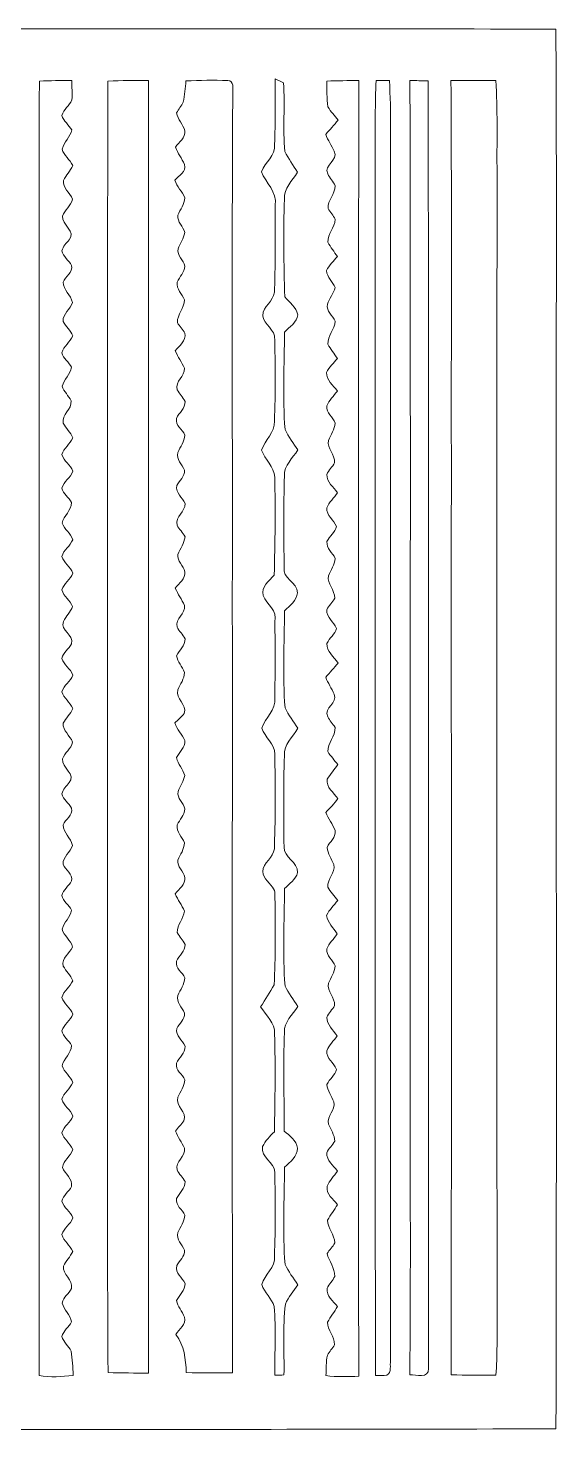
# Model space of a CAD drawing. Header units: centimetres. Extents: x -12.6 to 12.6, y -16.3 to 16.3.
# Drawn here: x 0.36 to 12.63, y -16.26 to 16.26 of the extents above; entities that cross this region are included whole.
import ezdxf

# ---------------------------------------------------------------- set-up
doc = ezdxf.new("R2010")
doc.units = ezdxf.units.CM
doc.header["$MEASUREMENT"] = 0
doc.layers.add('Layer 1', color=7, linetype='Continuous')

msp = doc.modelspace()

# ---------------------------------------------------------------- linework, layer by layer
at = {"layer": 'Layer 1', "color": 252, "lineweight": 9}
for points, knots in [([(-12.51811, 16.21892), (-12.22283, 16.26196), (-11.92156, 16.24397), (-11.62382, 16.24785), (-11.62382, 16.24785), (-3.54909, 16.23374), (4.526, 16.25879), (12.60074, 16.23515), (12.60074, 16.23515), (12.62684, 12.58143), (12.60462, 8.92701), (12.61203, 5.27293), (12.61203, 5.27293), (12.60709, -1.89657), (12.62191, -9.06608), (12.60462, -16.23523), (12.60462, -16.23523), (4.77541, -16.26204), (-3.05379, -16.23804), (-10.88298, -16.24723), (-10.88298, -16.24723), (-11.45872, -16.24405), (-12.03551, -16.26134), (-12.61018, -16.21899), (-12.61018, -16.21899), (-12.61406, -5.45574), (-12.60948, 5.30751), (-12.6123, 16.0704), (-12.6123, 16.0704), (-12.62147, 16.13919), (-12.59007, 16.20446), (-12.51811, 16.21892), (-12.51811, 16.21892), (-12.51811, 16.21892), (-12.51811, 16.21892), (-12.51811, 16.21892)], [0, 0, 0, 0, 0.1, 0.1, 0.1, 0.1, 0.2, 0.2, 0.2, 0.2, 0.3, 0.3, 0.3, 0.3, 0.4, 0.4, 0.4, 0.4, 0.5, 0.5, 0.5, 0.5, 0.6, 0.6, 0.6, 0.6, 0.7, 0.7, 0.7, 0.7, 0.8, 0.8, 0.8, 0.8, 1, 1, 1, 1]), ([(0.62852, 15.03324), (0.62182, 14.79017), (0.61829, 14.54711), (0.61758, 14.30404), (0.61758, 14.30404), (0.61688, 4.53527), (0.61935, -5.23349), (0.61617, -15.00227), (0.61617, -15.00227), (0.87793, -15.0372), (1.14569, -15.03402), (1.40675, -14.99557), (1.40675, -14.99557), (1.4004, -14.80684), (1.38558, -14.61951), (1.363, -14.4336), (1.363, -14.4336), (1.30374, -14.31224), (1.18203, -14.22793), (1.14604, -14.09458), (1.14604, -14.09458), (1.18168, -13.95876), (1.30337, -13.87338), (1.37182, -13.75626), (1.37182, -13.75626), (1.3369, -13.5901), (1.1979, -13.47545), (1.14956, -13.3167), (1.14956, -13.3167), (1.18097, -13.18123), (1.3055, -13.09798), (1.369, -12.9798), (1.369, -12.9798), (1.40181, -12.77342), (1.16227, -12.66159), (1.18061, -12.46016), (1.18061, -12.46016), (1.24235, -12.34021), (1.34395, -12.24355), (1.39546, -12.11796), (1.39546, -12.11796), (1.33725, -11.97332), (1.18732, -11.88407), (1.14534, -11.73097), (1.14534, -11.73097), (1.18766, -11.57715), (1.34713, -11.49319), (1.39687, -11.34291), (1.39687, -11.34291), (1.34713, -11.19263), (1.18766, -11.10867), (1.14534, -10.95485), (1.14534, -10.95485), (1.18203, -10.82009), (1.30374, -10.73507), (1.369, -10.61654), (1.369, -10.61654), (1.40004, -10.43062), (1.21907, -10.32443), (1.15592, -10.17097), (1.15592, -10.17097), (1.18237, -10.00658), (1.35171, -9.9138), (1.39616, -9.75575), (1.39616, -9.75575), (1.33866, -9.6097), (1.18661, -9.52117), (1.14534, -9.36734), (1.14534, -9.36734), (1.18766, -9.21353), (1.34713, -9.12957), (1.39687, -8.97929), (1.39687, -8.97929), (1.34713, -8.82865), (1.18766, -8.74504), (1.14534, -8.59123), (1.14534, -8.59123), (1.18732, -8.43742), (1.33831, -8.34782), (1.39722, -8.20282), (1.39722, -8.20282), (1.34713, -8.05395), (1.19684, -7.96541), (1.14887, -7.81618), (1.14887, -7.81618), (1.19402, -7.64402), (1.36512, -7.52761), (1.37006, -7.34205), (1.37006, -7.34205), (1.30337, -7.22387), (1.18168, -7.13849), (1.14534, -7.00373), (1.14534, -7.00373), (1.18766, -6.84992), (1.34713, -6.76596), (1.39687, -6.61568), (1.39687, -6.61568), (1.34713, -6.46504), (1.18766, -6.38143), (1.14534, -6.22762), (1.14534, -6.22762), (1.18697, -6.07381), (1.33796, -5.98491), (1.39581, -5.83992), (1.39581, -5.83992), (1.35136, -5.70939), (1.23812, -5.62014), (1.17815, -5.49878), (1.17815, -5.49878), (1.13052, -5.31181), (1.32596, -5.20951), (1.39264, -5.05957), (1.39264, -5.05957), (1.3563, -4.89624), (1.18979, -4.8024), (1.14992, -4.64189), (1.14992, -4.64189), (1.19826, -4.48278), (1.3369, -4.36707), (1.37182, -4.20233), (1.37182, -4.20233), (1.30337, -4.08485), (1.18132, -3.99948), (1.14604, -3.86401), (1.14604, -3.86401), (1.18132, -3.72925), (1.30374, -3.64458), (1.36829, -3.52605), (1.36829, -3.52605), (1.40357, -3.35601), (1.23177, -3.27346), (1.1725, -3.13835), (1.1725, -3.13835), (1.16404, -2.95772), (1.34466, -2.86036), (1.39087, -2.69914), (1.39087, -2.69914), (1.35771, -2.5231), (1.17532, -2.41198), (1.17144, -2.22642), (1.17144, -2.22642), (1.23142, -2.0913), (1.40392, -2.0084), (1.36829, -1.83836), (1.36829, -1.83836), (1.30374, -1.71948), (1.18132, -1.63516), (1.14604, -1.5004), (1.14604, -1.5004), (1.17109, -1.39809), (1.25082, -1.32401), (1.31326, -1.24393), (1.31326, -1.24393), (1.48401, -1.06578), (1.14004, -0.88904), (1.15663, -0.69501), (1.15663, -0.69501), (1.20884, -0.55002), (1.3623, -0.45971), (1.38981, -0.30378), (1.38981, -0.30378), (1.33866, -0.14573), (1.15663, -0.04554), (1.17779, 0.13508), (1.17779, 0.13508), (1.23847, 0.25608), (1.35136, 0.34533), (1.39581, 0.47551), (1.39581, 0.47551), (1.33796, 0.62085), (1.18697, 0.70975), (1.14534, 0.86321), (1.14534, 0.86321), (1.18766, 1.01702), (1.34713, 1.10098), (1.39687, 1.25127), (1.39687, 1.25127), (1.34713, 1.40155), (1.18766, 1.48551), (1.14534, 1.63897), (1.14534, 1.63897), (1.18203, 1.77373), (1.30337, 1.85875), (1.36829, 1.97764), (1.36829, 1.97764), (1.43074, 2.19706), (1.09594, 2.27609), (1.18168, 2.49657), (1.18168, 2.49657), (1.24165, 2.61758), (1.34395, 2.71388), (1.39511, 2.83982), (1.39511, 2.83982), (1.33725, 2.98482), (1.18697, 3.07372), (1.14534, 3.22682), (1.14534, 3.22682), (1.18766, 3.38063), (1.34713, 3.46459), (1.39687, 3.61488), (1.39687, 3.61488), (1.34713, 3.76551), (1.18766, 3.84912), (1.14534, 4.00293), (1.14534, 4.00293), (1.18697, 4.1571), (1.33901, 4.24564), (1.39687, 4.39169), (1.39687, 4.39169), (1.35207, 4.54304), (1.20178, 4.63158), (1.14816, 4.77799), (1.14816, 4.77799), (1.19508, 4.94979), (1.36441, 5.06656), (1.37006, 5.25212), (1.37006, 5.25212), (1.30337, 5.3703), (1.18168, 5.45567), (1.14534, 5.59043), (1.14534, 5.59043), (1.18766, 5.74424), (1.34713, 5.82821), (1.39687, 5.97849), (1.39687, 5.97849), (1.34713, 6.12912), (1.18766, 6.21273), (1.14534, 6.36654), (1.14534, 6.36654), (1.18697, 6.52), (1.33796, 6.60926), (1.39581, 6.75425), (1.39581, 6.75425), (1.35136, 6.88477), (1.23812, 6.97403), (1.17744, 7.09538), (1.17744, 7.09538), (1.13299, 7.30176), (1.3817, 7.41147), (1.35983, 7.61256), (1.35983, 7.61256), (1.2995, 7.73215), (1.19437, 7.82599), (1.14992, 7.95334), (1.14992, 7.95334), (1.20002, 8.11103), (1.33619, 8.22709), (1.37182, 8.39184), (1.37182, 8.39184), (1.30337, 8.50932), (1.18132, 8.59469), (1.14604, 8.73016), (1.14604, 8.73016), (1.18697, 8.88432), (1.33796, 8.97322), (1.39687, 9.11821), (1.39687, 9.11821), (1.3496, 9.24768), (1.23353, 9.33411), (1.17356, 9.45582), (1.17356, 9.45582), (1.16261, 9.63679), (1.34501, 9.73346), (1.39087, 9.89503), (1.39087, 9.89503), (1.35771, 10.07106), (1.17532, 10.18184), (1.17144, 10.36775), (1.17144, 10.36775), (1.23142, 10.50251), (1.40392, 10.58577), (1.36829, 10.75581), (1.36829, 10.75581), (1.30374, 10.87434), (1.18132, 10.95901), (1.14604, 11.09377), (1.14604, 11.09377), (1.17109, 11.19572), (1.25082, 11.27016), (1.31326, 11.35024), (1.31326, 11.35024), (1.48401, 11.52839), (1.14004, 11.70513), (1.15698, 11.89916), (1.15698, 11.89916), (1.20884, 12.04415), (1.36194, 12.13446), (1.38981, 12.29039), (1.38981, 12.29039), (1.33972, 12.44808), (1.15345, 12.54721), (1.18097, 12.72819), (1.18097, 12.72819), (1.24235, 12.84813), (1.34395, 12.94479), (1.39546, 13.07038), (1.39546, 13.07038), (1.33901, 13.21467), (1.18591, 13.3018), (1.14956, 13.45561), (1.14956, 13.45561), (1.19896, 13.61542), (1.33584, 13.73254), (1.37606, 13.89764), (1.37606, 13.89764), (1.30832, 14.01582), (1.18309, 14.09837), (1.14534, 14.23349), (1.14534, 14.23349), (1.18273, 14.37672), (1.32067, 14.46103), (1.37923, 14.59297), (1.37923, 14.59297), (1.38876, 14.74396), (1.37817, 14.89565), (1.37323, 15.04664), (1.37323, 15.04664), (1.12453, 15.04382), (0.87652, 15.03994), (0.62852, 15.03324), (0.62852, 15.03324), (0.62852, 15.03324), (0.62852, 15.03324), (0.62852, 15.03324)], [0, 0, 0, 0, 0.01219512, 0.01219512, 0.01219512, 0.01219512, 0.02439024, 0.02439024, 0.02439024, 0.02439024, 0.03658537, 0.03658537, 0.03658537, 0.03658537, 0.04878049, 0.04878049, 0.04878049, 0.04878049, 0.06097561, 0.06097561, 0.06097561, 0.06097561, 0.07317073, 0.07317073, 0.07317073, 0.07317073, 0.08536585, 0.08536585, 0.08536585, 0.08536585, 0.09756098, 0.09756098, 0.09756098, 0.09756098, 0.1097561, 0.1097561, 0.1097561, 0.1097561, 0.12195122, 0.12195122, 0.12195122, 0.12195122, 0.13414634, 0.13414634, 0.13414634, 0.13414634, 0.14634146, 0.14634146, 0.14634146, 0.14634146, 0.15853659, 0.15853659, 0.15853659, 0.15853659, 0.17073171, 0.17073171, 0.17073171, 0.17073171, 0.18292683, 0.18292683, 0.18292683, 0.18292683, 0.19512195, 0.19512195, 0.19512195, 0.19512195, 0.20731707, 0.20731707, 0.20731707, 0.20731707, 0.2195122, 0.2195122, 0.2195122, 0.2195122, 0.23170732, 0.23170732, 0.23170732, 0.23170732, 0.24390244, 0.24390244, 0.24390244, 0.24390244, 0.25609756, 0.25609756, 0.25609756, 0.25609756, 0.26829268, 0.26829268, 0.26829268, 0.26829268, 0.2804878, 0.2804878, 0.2804878, 0.2804878, 0.29268293, 0.29268293, 0.29268293, 0.29268293, 0.30487805, 0.30487805, 0.30487805, 0.30487805, 0.31707317, 0.31707317, 0.31707317, 0.31707317, 0.32926829, 0.32926829, 0.32926829, 0.32926829, 0.34146341, 0.34146341, 0.34146341, 0.34146341, 0.35365854, 0.35365854, 0.35365854, 0.35365854, 0.36585366, 0.36585366, 0.36585366, 0.36585366, 0.37804878, 0.37804878, 0.37804878, 0.37804878, 0.3902439, 0.3902439, 0.3902439, 0.3902439, 0.40243902, 0.40243902, 0.40243902, 0.40243902, 0.41463415, 0.41463415, 0.41463415, 0.41463415, 0.42682927, 0.42682927, 0.42682927, 0.42682927, 0.43902439, 0.43902439, 0.43902439, 0.43902439, 0.45121951, 0.45121951, 0.45121951, 0.45121951, 0.46341463, 0.46341463, 0.46341463, 0.46341463, 0.47560976, 0.47560976, 0.47560976, 0.47560976, 0.48780488, 0.48780488, 0.48780488, 0.48780488, 0.5, 0.5, 0.5, 0.5, 0.51219512, 0.51219512, 0.51219512, 0.51219512, 0.52439024, 0.52439024, 0.52439024, 0.52439024, 0.53658537, 0.53658537, 0.53658537, 0.53658537, 0.54878049, 0.54878049, 0.54878049, 0.54878049, 0.56097561, 0.56097561, 0.56097561, 0.56097561, 0.57317073, 0.57317073, 0.57317073, 0.57317073, 0.58536585, 0.58536585, 0.58536585, 0.58536585, 0.59756098, 0.59756098, 0.59756098, 0.59756098, 0.6097561, 0.6097561, 0.6097561, 0.6097561, 0.62195122, 0.62195122, 0.62195122, 0.62195122, 0.63414634, 0.63414634, 0.63414634, 0.63414634, 0.64634146, 0.64634146, 0.64634146, 0.64634146, 0.65853659, 0.65853659, 0.65853659, 0.65853659, 0.67073171, 0.67073171, 0.67073171, 0.67073171, 0.68292683, 0.68292683, 0.68292683, 0.68292683, 0.69512195, 0.69512195, 0.69512195, 0.69512195, 0.70731707, 0.70731707, 0.70731707, 0.70731707, 0.7195122, 0.7195122, 0.7195122, 0.7195122, 0.73170732, 0.73170732, 0.73170732, 0.73170732, 0.74390244, 0.74390244, 0.74390244, 0.74390244, 0.75609756, 0.75609756, 0.75609756, 0.75609756, 0.76829268, 0.76829268, 0.76829268, 0.76829268, 0.7804878, 0.7804878, 0.7804878, 0.7804878, 0.79268293, 0.79268293, 0.79268293, 0.79268293, 0.80487805, 0.80487805, 0.80487805, 0.80487805, 0.81707317, 0.81707317, 0.81707317, 0.81707317, 0.82926829, 0.82926829, 0.82926829, 0.82926829, 0.84146341, 0.84146341, 0.84146341, 0.84146341, 0.85365854, 0.85365854, 0.85365854, 0.85365854, 0.86585366, 0.86585366, 0.86585366, 0.86585366, 0.87804878, 0.87804878, 0.87804878, 0.87804878, 0.8902439, 0.8902439, 0.8902439, 0.8902439, 0.90243902, 0.90243902, 0.90243902, 0.90243902, 0.91463415, 0.91463415, 0.91463415, 0.91463415, 0.92682927, 0.92682927, 0.92682927, 0.92682927, 0.93902439, 0.93902439, 0.93902439, 0.93902439, 0.95121951, 0.95121951, 0.95121951, 0.95121951, 0.96341463, 0.96341463, 0.96341463, 0.96341463, 0.97560976, 0.97560976, 0.97560976, 0.97560976, 1, 1, 1, 1]), ([(2.21284, 15.03324), (2.19485, 8.69876), (2.21037, 2.36463), (2.20507, -3.96984), (2.20507, -3.96984), (2.21249, -7.62392), (2.19027, -11.278), (2.21637, -14.93172), (2.21637, -14.93172), (2.52963, -14.93948), (2.84326, -14.9416), (3.15758, -14.94301), (3.15758, -14.94301), (3.15758, -4.94633), (3.15758, 5.04998), (3.15758, 15.04664), (3.15758, 15.04664), (2.8422, 15.04558), (2.52752, 15.04276), (2.21284, 15.03324), (2.21284, 15.03324), (2.21284, 15.03324), (2.21284, 15.03324), (2.21284, 15.03324)], [0, 0, 0, 0, 0.14285714, 0.14285714, 0.14285714, 0.14285714, 0.28571429, 0.28571429, 0.28571429, 0.28571429, 0.42857143, 0.42857143, 0.42857143, 0.42857143, 0.57142857, 0.57142857, 0.57142857, 0.57142857, 0.71428571, 0.71428571, 0.71428571, 0.71428571, 1, 1, 1, 1]), ([(4.02259, 15.03394), (4.00566, 14.8699), (3.99014, 14.70551), (3.96156, 14.54287), (3.96156, 14.54287), (3.92064, 14.45327), (3.84762, 14.38307), (3.80634, 14.29346), (3.80634, 14.29346), (3.83245, 14.13859), (3.95204, 14.02535), (3.99896, 13.87965), (3.99896, 13.87965), (4.0166, 13.70961), (3.86102, 13.6186), (3.77671, 13.49865), (3.77671, 13.49865), (3.83527, 13.3586), (3.92382, 13.23442), (3.98908, 13.09754), (3.98908, 13.09754), (4.03529, 12.92116), (3.85714, 12.84178), (3.76295, 12.73383), (3.76295, 12.73383), (3.81798, 12.58425), (3.93017, 12.46713), (3.99755, 12.32496), (3.99755, 12.32496), (3.98273, 12.17503), (3.89418, 12.05262), (3.83739, 11.91821), (3.83739, 11.91821), (3.81657, 11.76016), (3.95909, 11.65856), (3.99825, 11.51745), (3.99825, 11.51745), (3.96509, 11.3841), (3.89207, 11.26733), (3.8395, 11.1421), (3.8395, 11.1421), (3.8141, 10.98264), (3.96121, 10.88139), (4.00037, 10.73958), (4.00037, 10.73958), (3.99155, 10.59141), (3.87584, 10.49475), (3.82045, 10.3674), (3.82045, 10.3674), (3.79964, 10.20512), (3.93122, 10.09294), (3.98661, 9.95465), (3.98661, 9.95465), (3.98626, 9.76097), (3.81728, 9.62057), (3.82363, 9.42689), (3.82363, 9.42689), (3.87407, 9.34046), (3.95627, 9.2752), (3.99896, 9.18347), (3.99896, 9.18347), (4.03318, 9.00074), (3.86984, 8.89631), (3.77636, 8.77108), (3.77636, 8.77108), (3.83527, 8.63102), (3.92382, 8.50649), (3.9912, 8.37032), (3.9912, 8.37032), (4.00037, 8.17665), (3.76436, 8.07152), (3.82151, 7.87079), (3.82151, 7.87079), (3.87055, 7.77307), (3.95698, 7.69934), (4.00107, 7.59844), (4.00107, 7.59844), (4.0046, 7.43476), (3.86279, 7.34127), (3.80458, 7.20474), (3.80458, 7.20474), (3.77636, 7.03576), (3.93969, 6.95427), (3.99719, 6.81986), (3.99719, 6.81986), (3.98202, 6.67029), (3.89348, 6.54822), (3.83739, 6.41346), (3.83739, 6.41346), (3.78694, 6.25189), (3.93687, 6.14147), (3.98626, 6.00424), (3.98626, 6.00424), (4.0046, 5.85114), (3.86737, 5.76894), (3.80952, 5.64758), (3.80952, 5.64758), (3.77353, 5.47119), (3.94322, 5.37771), (4.00107, 5.23483), (4.00107, 5.23483), (4.01095, 5.03516), (3.76648, 4.93427), (3.81798, 4.72895), (3.81798, 4.72895), (3.8642, 4.62947), (3.95416, 4.55785), (4.00107, 4.45837), (4.00107, 4.45837), (3.98097, 4.3095), (3.89454, 4.18603), (3.83703, 4.05126), (3.83703, 4.05126), (3.81657, 3.89287), (3.96015, 3.79091), (3.99966, 3.6491), (3.99966, 3.6491), (4.01624, 3.47906), (3.86102, 3.38804), (3.77636, 3.26774), (3.77636, 3.26774), (3.83562, 3.12769), (3.92346, 3.00316), (3.99049, 2.86699), (3.99049, 2.86699), (4.01483, 2.66661), (3.7626, 2.5696), (3.81763, 2.36499), (3.81763, 2.36499), (3.86526, 2.26621), (3.95451, 2.19424), (4.00107, 2.09441), (4.00107, 2.09441), (4.00778, 1.92966), (3.86878, 1.83335), (3.80423, 1.7), (3.80423, 1.7), (3.83315, 1.55677), (3.93475, 1.44635), (3.98802, 1.31371), (3.98802, 1.31371), (3.98414, 1.16343), (3.89136, 1.04348), (3.83774, 0.91013), (3.83774, 0.91013), (3.76824, 0.69776), (4.05999, 0.57393), (3.97885, 0.35944), (3.97885, 0.35944), (3.91782, 0.27654), (3.83633, 0.21128), (3.76295, 0.13931), (3.76295, 0.13931), (3.81798, -0.00991), (3.93052, -0.12668), (3.99719, -0.26921), (3.99719, -0.26921), (4.0106, -0.43501), (3.86772, -0.53026), (3.80423, -0.66361), (3.80423, -0.66361), (3.83351, -0.81707), (3.95063, -0.93137), (3.99755, -1.07707), (3.99755, -1.07707), (3.96509, -1.21042), (3.89207, -1.32683), (3.8395, -1.45207), (3.8395, -1.45207), (3.8141, -1.61117), (3.96121, -1.71242), (4.00037, -1.85459), (4.00037, -1.85459), (3.99155, -2.0024), (3.87584, -2.09942), (3.82045, -2.22677), (3.82045, -2.22677), (3.79964, -2.38905), (3.93158, -2.50123), (3.98661, -2.63952), (3.98661, -2.63952), (3.98379, -2.78874), (3.89101, -2.90728), (3.83774, -3.03957), (3.83774, -3.03957), (3.81622, -3.19797), (3.96051, -3.29992), (3.99966, -3.44174), (3.99966, -3.44174), (4.01624, -3.61178), (3.86102, -3.70244), (3.77636, -3.82309), (3.77636, -3.82309), (3.83492, -3.96279), (3.92311, -4.08661), (3.98908, -4.22279), (3.98908, -4.22279), (3.95662, -4.39882), (3.82786, -4.54134), (3.81975, -4.72373), (3.81975, -4.72373), (3.87055, -4.82039), (3.95698, -4.89448), (4.00107, -4.99572), (4.00107, -4.99572), (4.0046, -5.15941), (3.86279, -5.2529), (3.80458, -5.38942), (3.80458, -5.38942), (3.77636, -5.55805), (3.93969, -5.63989), (3.99719, -5.7743), (3.99719, -5.7743), (3.98202, -5.92388), (3.89348, -6.04594), (3.83739, -6.1807), (3.83739, -6.1807), (3.78694, -6.34227), (3.93687, -6.45234), (3.98626, -6.58992), (3.98626, -6.58992), (4.0046, -6.74303), (3.86737, -6.82523), (3.80952, -6.94658), (3.80952, -6.94658), (3.77318, -7.12297), (3.94322, -7.21611), (4.00072, -7.35933), (4.00072, -7.35933), (4.00496, -7.52302), (3.86279, -7.61651), (3.80458, -7.75303), (3.80458, -7.75303), (3.77636, -7.92166), (3.93969, -8.00351), (3.99719, -8.13791), (3.99719, -8.13791), (3.98202, -8.28714), (3.89348, -8.40955), (3.83739, -8.54431), (3.83739, -8.54431), (3.76366, -8.75564), (4.06775, -8.87839), (3.97074, -9.09041), (3.97074, -9.09041), (3.91394, -9.17508), (3.84021, -9.24669), (3.77671, -9.32642), (3.77671, -9.32642), (3.83562, -9.46647), (3.92346, -9.59065), (3.99049, -9.72718), (3.99049, -9.72718), (4.01483, -9.92756), (3.7626, -10.02457), (3.81763, -10.22918), (3.81763, -10.22918), (3.86526, -10.32796), (3.95451, -10.39992), (4.00107, -10.49977), (4.00107, -10.49977), (4.00778, -10.66381), (3.86808, -10.75942), (3.80669, -10.89418), (3.80669, -10.89418), (3.77636, -11.06245), (3.94004, -11.14394), (3.99719, -11.27765), (3.99719, -11.27765), (3.98202, -11.42687), (3.89348, -11.54928), (3.83739, -11.68405), (3.83739, -11.68405), (3.78694, -11.84562), (3.93687, -11.95568), (3.98626, -12.09327), (3.98626, -12.09327), (4.0046, -12.24602), (3.86737, -12.32857), (3.80987, -12.44993), (3.80987, -12.44993), (3.76471, -12.62879), (3.93934, -12.72192), (4.00072, -12.86338), (4.00072, -12.86338), (4.00778, -13.02778), (3.86878, -13.12444), (3.80423, -13.25779), (3.80423, -13.25779), (3.83351, -13.40031), (3.93546, -13.51073), (3.98696, -13.64443), (3.98696, -13.64443), (4.03141, -13.81941), (3.86878, -13.92242), (3.78764, -14.04872), (3.78764, -14.04872), (3.98344, -14.30483), (4.02048, -14.61598), (4.02859, -14.93031), (4.02859, -14.93031), (4.38737, -14.94018), (4.74649, -14.9416), (5.10597, -14.93913), (5.10597, -14.93913), (5.08693, -8.87204), (5.10315, -2.80497), (5.09786, 3.2621), (5.09786, 3.2621), (5.10421, 7.15253), (5.08481, 11.04367), (5.10844, 14.9334), (5.10844, 14.9334), (5.10138, 14.99231), (5.05835, 15.05123), (4.99309, 15.04347), (4.99309, 15.04347), (4.66958, 15.06146), (4.34574, 15.04276), (4.02259, 15.03394), (4.02259, 15.03394), (4.02259, 15.03394), (4.02259, 15.03394), (4.02259, 15.03394)], [0, 0, 0, 0, 0.01219512, 0.01219512, 0.01219512, 0.01219512, 0.02439024, 0.02439024, 0.02439024, 0.02439024, 0.03658537, 0.03658537, 0.03658537, 0.03658537, 0.04878049, 0.04878049, 0.04878049, 0.04878049, 0.06097561, 0.06097561, 0.06097561, 0.06097561, 0.07317073, 0.07317073, 0.07317073, 0.07317073, 0.08536585, 0.08536585, 0.08536585, 0.08536585, 0.09756098, 0.09756098, 0.09756098, 0.09756098, 0.1097561, 0.1097561, 0.1097561, 0.1097561, 0.12195122, 0.12195122, 0.12195122, 0.12195122, 0.13414634, 0.13414634, 0.13414634, 0.13414634, 0.14634146, 0.14634146, 0.14634146, 0.14634146, 0.15853659, 0.15853659, 0.15853659, 0.15853659, 0.17073171, 0.17073171, 0.17073171, 0.17073171, 0.18292683, 0.18292683, 0.18292683, 0.18292683, 0.19512195, 0.19512195, 0.19512195, 0.19512195, 0.20731707, 0.20731707, 0.20731707, 0.20731707, 0.2195122, 0.2195122, 0.2195122, 0.2195122, 0.23170732, 0.23170732, 0.23170732, 0.23170732, 0.24390244, 0.24390244, 0.24390244, 0.24390244, 0.25609756, 0.25609756, 0.25609756, 0.25609756, 0.26829268, 0.26829268, 0.26829268, 0.26829268, 0.2804878, 0.2804878, 0.2804878, 0.2804878, 0.29268293, 0.29268293, 0.29268293, 0.29268293, 0.30487805, 0.30487805, 0.30487805, 0.30487805, 0.31707317, 0.31707317, 0.31707317, 0.31707317, 0.32926829, 0.32926829, 0.32926829, 0.32926829, 0.34146341, 0.34146341, 0.34146341, 0.34146341, 0.35365854, 0.35365854, 0.35365854, 0.35365854, 0.36585366, 0.36585366, 0.36585366, 0.36585366, 0.37804878, 0.37804878, 0.37804878, 0.37804878, 0.3902439, 0.3902439, 0.3902439, 0.3902439, 0.40243902, 0.40243902, 0.40243902, 0.40243902, 0.41463415, 0.41463415, 0.41463415, 0.41463415, 0.42682927, 0.42682927, 0.42682927, 0.42682927, 0.43902439, 0.43902439, 0.43902439, 0.43902439, 0.45121951, 0.45121951, 0.45121951, 0.45121951, 0.46341463, 0.46341463, 0.46341463, 0.46341463, 0.47560976, 0.47560976, 0.47560976, 0.47560976, 0.48780488, 0.48780488, 0.48780488, 0.48780488, 0.5, 0.5, 0.5, 0.5, 0.51219512, 0.51219512, 0.51219512, 0.51219512, 0.52439024, 0.52439024, 0.52439024, 0.52439024, 0.53658537, 0.53658537, 0.53658537, 0.53658537, 0.54878049, 0.54878049, 0.54878049, 0.54878049, 0.56097561, 0.56097561, 0.56097561, 0.56097561, 0.57317073, 0.57317073, 0.57317073, 0.57317073, 0.58536585, 0.58536585, 0.58536585, 0.58536585, 0.59756098, 0.59756098, 0.59756098, 0.59756098, 0.6097561, 0.6097561, 0.6097561, 0.6097561, 0.62195122, 0.62195122, 0.62195122, 0.62195122, 0.63414634, 0.63414634, 0.63414634, 0.63414634, 0.64634146, 0.64634146, 0.64634146, 0.64634146, 0.65853659, 0.65853659, 0.65853659, 0.65853659, 0.67073171, 0.67073171, 0.67073171, 0.67073171, 0.68292683, 0.68292683, 0.68292683, 0.68292683, 0.69512195, 0.69512195, 0.69512195, 0.69512195, 0.70731707, 0.70731707, 0.70731707, 0.70731707, 0.7195122, 0.7195122, 0.7195122, 0.7195122, 0.73170732, 0.73170732, 0.73170732, 0.73170732, 0.74390244, 0.74390244, 0.74390244, 0.74390244, 0.75609756, 0.75609756, 0.75609756, 0.75609756, 0.76829268, 0.76829268, 0.76829268, 0.76829268, 0.7804878, 0.7804878, 0.7804878, 0.7804878, 0.79268293, 0.79268293, 0.79268293, 0.79268293, 0.80487805, 0.80487805, 0.80487805, 0.80487805, 0.81707317, 0.81707317, 0.81707317, 0.81707317, 0.82926829, 0.82926829, 0.82926829, 0.82926829, 0.84146341, 0.84146341, 0.84146341, 0.84146341, 0.85365854, 0.85365854, 0.85365854, 0.85365854, 0.86585366, 0.86585366, 0.86585366, 0.86585366, 0.87804878, 0.87804878, 0.87804878, 0.87804878, 0.8902439, 0.8902439, 0.8902439, 0.8902439, 0.90243902, 0.90243902, 0.90243902, 0.90243902, 0.91463415, 0.91463415, 0.91463415, 0.91463415, 0.92682927, 0.92682927, 0.92682927, 0.92682927, 0.93902439, 0.93902439, 0.93902439, 0.93902439, 0.95121951, 0.95121951, 0.95121951, 0.95121951, 0.96341463, 0.96341463, 0.96341463, 0.96341463, 0.97560976, 0.97560976, 0.97560976, 0.97560976, 1, 1, 1, 1]), ([(6.09375, 15.08157), (6.07964, 14.57533), (6.10187, 14.06909), (6.07717, 13.56321), (6.07717, 13.56321), (6.1061, 13.30039), (5.85457, 13.15117), (5.77202, 12.92892), (5.77202, 12.92892), (5.87397, 12.66892), (6.14667, 12.46113), (6.08846, 12.15316), (6.08846, 12.15316), (6.08599, 11.50652), (6.10187, 10.85882), (6.07611, 10.21217), (6.07611, 10.21217), (6.10328, 9.98675), (5.88456, 9.86116), (5.80977, 9.67348), (5.80977, 9.67348), (5.7632, 9.43324), (6.0239, 9.31859), (6.07929, 9.11821), (6.07929, 9.11821), (6.09834, 8.45993), (6.09693, 7.80023), (6.07647, 7.14195), (6.07647, 7.14195), (6.08776, 6.88054), (5.85739, 6.70345), (5.77378, 6.47202), (5.77378, 6.47202), (5.85951, 6.25542), (6.0613, 6.08079), (6.08458, 5.83949), (6.08458, 5.83949), (6.09516, 5.08349), (6.09128, 4.32643), (6.06976, 3.57043), (6.06976, 3.57043), (5.94982, 3.43743), (5.76637, 3.30479), (5.81047, 3.09559), (5.81047, 3.09559), (5.90678, 2.89486), (6.14385, 2.74387), (6.08529, 2.48775), (6.08529, 2.48775), (6.09164, 1.89861), (6.09657, 1.30947), (6.08105, 0.72034), (6.08105, 0.72034), (6.11351, 0.44129), (5.85951, 0.26419), (5.78049, 0.02113), (5.78049, 0.02113), (5.85457, -0.19301), (6.07752, -0.3447), (6.08564, -0.58071), (6.08564, -0.58071), (6.08952, -1.28662), (6.09975, -1.99358), (6.07611, -2.69949), (6.07611, -2.69949), (6.10328, -2.92492), (5.88456, -3.05051), (5.80977, -3.23818), (5.80977, -3.23818), (5.77378, -3.42621), (5.93289, -3.54087), (6.03131, -3.67034), (6.03131, -3.67034), (6.11386, -3.76029), (6.07117, -3.89753), (6.08952, -4.00406), (6.08952, -4.00406), (6.08176, -4.64718), (6.11174, -5.29206), (6.06518, -5.93411), (6.06518, -5.93411), (5.97628, -6.11226), (5.86162, -6.2756), (5.75403, -6.44282), (5.75403, -6.44282), (5.87856, -6.64425), (6.09904, -6.81535), (6.07894, -7.07394), (6.07894, -7.07394), (6.1001, -7.8317), (6.0874, -8.59018), (6.07364, -9.34794), (6.07364, -9.34794), (5.96569, -9.44601), (5.86374, -9.55467), (5.80165, -9.68908), (5.80165, -9.68908), (5.75367, -9.95084), (6.07682, -10.04574), (6.08458, -10.2821), (6.08458, -10.2821), (6.09269, -10.92945), (6.0994, -11.57751), (6.07611, -12.22485), (6.07611, -12.22485), (6.10187, -12.49261), (5.84646, -12.65313), (5.77978, -12.88984), (5.77978, -12.88984), (5.84857, -13.07328), (6.00697, -13.21052), (6.07082, -13.39572), (6.07082, -13.39572), (6.10786, -13.9256), (6.07999, -14.45723), (6.08776, -14.98816), (6.08776, -14.98816), (6.1569, -14.98852), (6.2264, -14.98746), (6.29589, -14.98605), (6.29589, -14.98605), (6.30789, -14.43748), (6.26062, -13.88538), (6.32906, -13.33998), (6.32906, -13.33998), (6.39961, -13.1763), (6.51814, -13.03871), (6.61692, -12.8916), (6.61692, -12.8916), (6.51285, -12.73815), (6.3982, -12.58786), (6.31988, -12.41959), (6.31988, -12.41959), (6.26626, -11.67064), (6.29977, -10.91781), (6.31142, -10.16815), (6.31142, -10.16815), (6.43454, -10.04644), (6.61163, -9.91838), (6.60599, -9.72365), (6.60599, -9.72365), (6.58588, -9.54445), (6.42995, -9.43085), (6.29872, -9.32783), (6.29872, -9.32783), (6.30507, -8.56477), (6.2772, -7.80136), (6.30683, -7.03901), (6.30683, -7.03901), (6.29448, -6.79312), (6.49451, -6.6252), (6.61798, -6.43576), (6.61798, -6.43576), (6.5185, -6.27842), (6.40349, -6.1292), (6.32094, -5.96304), (6.32094, -5.96304), (6.26414, -5.21198), (6.30366, -4.45668), (6.30754, -3.7042), (6.30754, -3.7042), (6.42007, -3.59167), (6.56965, -3.49148), (6.61163, -3.33061), (6.61163, -3.33061), (6.61833, -3.08437), (6.2899, -2.98454), (6.29731, -2.73759), (6.29731, -2.73759), (6.29237, -2.03133), (6.28425, -1.32436), (6.30577, -0.61846), (6.30577, -0.61846), (6.28849, -0.36128), (6.49768, -0.18489), (6.62116, 0.01584), (6.62116, 0.01584), (6.51497, 0.17036), (6.39926, 0.3217), (6.31988, 0.49174), (6.31988, 0.49174), (6.26626, 1.24068), (6.29977, 1.99351), (6.31142, 2.74352), (6.31142, 2.74352), (6.42924, 2.8624), (6.59223, 2.97741), (6.60704, 3.16015), (6.60704, 3.16015), (6.60775, 3.40886), (6.24686, 3.49246), (6.30401, 3.75599), (6.30401, 3.75599), (6.28778, 4.46119), (6.2839, 5.16745), (6.30754, 5.8723), (6.30754, 5.8723), (6.29307, 6.11889), (6.50227, 6.28258), (6.61974, 6.47308), (6.61974, 6.47308), (6.51426, 6.62725), (6.39855, 6.77788), (6.31988, 6.94792), (6.31988, 6.94792), (6.2652, 7.69934), (6.3033, 8.45464), (6.30754, 9.20746), (6.30754, 9.20746), (6.42466, 9.3267), (6.59505, 9.43359), (6.61516, 9.61175), (6.61516, 9.61175), (6.58306, 9.78567), (6.42007, 9.89785), (6.31353, 10.02626), (6.31353, 10.02626), (6.29237, 10.78156), (6.28178, 11.53791), (6.30542, 12.29321), (6.30542, 12.29321), (6.28849, 12.5458), (6.49204, 12.71972), (6.61269, 12.91763), (6.61269, 12.91763), (6.51356, 13.07779), (6.39855, 13.23019), (6.31812, 13.40058), (6.31812, 13.40058), (6.26309, 13.92834), (6.32588, 14.46174), (6.28461, 14.99055), (6.28461, 14.99055), (6.23663, 15.01348), (6.14138, 15.05864), (6.09375, 15.08157), (6.09375, 15.08157), (6.09375, 15.08157), (6.09375, 15.08157), (6.09375, 15.08157)], [0, 0, 0, 0, 0.01639344, 0.01639344, 0.01639344, 0.01639344, 0.03278689, 0.03278689, 0.03278689, 0.03278689, 0.04918033, 0.04918033, 0.04918033, 0.04918033, 0.06557377, 0.06557377, 0.06557377, 0.06557377, 0.08196721, 0.08196721, 0.08196721, 0.08196721, 0.09836066, 0.09836066, 0.09836066, 0.09836066, 0.1147541, 0.1147541, 0.1147541, 0.1147541, 0.13114754, 0.13114754, 0.13114754, 0.13114754, 0.14754098, 0.14754098, 0.14754098, 0.14754098, 0.16393443, 0.16393443, 0.16393443, 0.16393443, 0.18032787, 0.18032787, 0.18032787, 0.18032787, 0.19672131, 0.19672131, 0.19672131, 0.19672131, 0.21311475, 0.21311475, 0.21311475, 0.21311475, 0.2295082, 0.2295082, 0.2295082, 0.2295082, 0.24590164, 0.24590164, 0.24590164, 0.24590164, 0.26229508, 0.26229508, 0.26229508, 0.26229508, 0.27868852, 0.27868852, 0.27868852, 0.27868852, 0.29508197, 0.29508197, 0.29508197, 0.29508197, 0.31147541, 0.31147541, 0.31147541, 0.31147541, 0.32786885, 0.32786885, 0.32786885, 0.32786885, 0.3442623, 0.3442623, 0.3442623, 0.3442623, 0.36065574, 0.36065574, 0.36065574, 0.36065574, 0.37704918, 0.37704918, 0.37704918, 0.37704918, 0.39344262, 0.39344262, 0.39344262, 0.39344262, 0.40983607, 0.40983607, 0.40983607, 0.40983607, 0.42622951, 0.42622951, 0.42622951, 0.42622951, 0.44262295, 0.44262295, 0.44262295, 0.44262295, 0.45901639, 0.45901639, 0.45901639, 0.45901639, 0.47540984, 0.47540984, 0.47540984, 0.47540984, 0.49180328, 0.49180328, 0.49180328, 0.49180328, 0.50819672, 0.50819672, 0.50819672, 0.50819672, 0.52459016, 0.52459016, 0.52459016, 0.52459016, 0.54098361, 0.54098361, 0.54098361, 0.54098361, 0.55737705, 0.55737705, 0.55737705, 0.55737705, 0.57377049, 0.57377049, 0.57377049, 0.57377049, 0.59016393, 0.59016393, 0.59016393, 0.59016393, 0.60655738, 0.60655738, 0.60655738, 0.60655738, 0.62295082, 0.62295082, 0.62295082, 0.62295082, 0.63934426, 0.63934426, 0.63934426, 0.63934426, 0.6557377, 0.6557377, 0.6557377, 0.6557377, 0.67213115, 0.67213115, 0.67213115, 0.67213115, 0.68852459, 0.68852459, 0.68852459, 0.68852459, 0.70491803, 0.70491803, 0.70491803, 0.70491803, 0.72131148, 0.72131148, 0.72131148, 0.72131148, 0.73770492, 0.73770492, 0.73770492, 0.73770492, 0.75409836, 0.75409836, 0.75409836, 0.75409836, 0.7704918, 0.7704918, 0.7704918, 0.7704918, 0.78688525, 0.78688525, 0.78688525, 0.78688525, 0.80327869, 0.80327869, 0.80327869, 0.80327869, 0.81967213, 0.81967213, 0.81967213, 0.81967213, 0.83606557, 0.83606557, 0.83606557, 0.83606557, 0.85245902, 0.85245902, 0.85245902, 0.85245902, 0.86885246, 0.86885246, 0.86885246, 0.86885246, 0.8852459, 0.8852459, 0.8852459, 0.8852459, 0.90163934, 0.90163934, 0.90163934, 0.90163934, 0.91803279, 0.91803279, 0.91803279, 0.91803279, 0.93442623, 0.93442623, 0.93442623, 0.93442623, 0.95081967, 0.95081967, 0.95081967, 0.95081967, 0.96721311, 0.96721311, 0.96721311, 0.96721311, 1, 1, 1, 1]), ([(7.28685, 15.03288), (7.28896, 14.83286), (7.28579, 14.63177), (7.31613, 14.43351), (7.31613, 14.43351), (7.37998, 14.32098), (7.47382, 14.22961), (7.54931, 14.12519), (7.54931, 14.12519), (7.459, 14.01053), (7.36058, 13.90294), (7.26321, 13.79463), (7.26321, 13.79463), (7.31895, 13.65881), (7.39938, 13.53569), (7.46041, 13.4027), (7.46041, 13.4027), (7.56731, 13.18292), (7.20712, 13.0986), (7.31331, 12.87882), (7.31331, 12.87882), (7.35776, 12.77899), (7.44207, 12.70279), (7.48476, 12.60189), (7.48476, 12.60189), (7.47946, 12.40822), (7.30484, 12.26852), (7.32001, 12.07272), (7.32001, 12.07272), (7.36693, 11.98524), (7.44136, 11.91503), (7.48405, 11.82437), (7.48405, 11.82437), (7.47699, 11.62964), (7.30554, 11.48852), (7.31436, 11.29168), (7.31436, 11.29168), (7.37539, 11.17385), (7.46147, 11.07084), (7.53485, 10.96006), (7.53485, 10.96006), (7.45018, 10.85282), (7.34188, 10.76074), (7.28261, 10.63551), (7.28261, 10.63551), (7.29637, 10.47711), (7.42584, 10.37763), (7.48476, 10.2404), (7.48476, 10.2404), (7.43854, 10.10458), (7.35317, 9.9864), (7.30272, 9.85269), (7.30272, 9.85269), (7.27415, 9.68618), (7.42514, 9.59446), (7.4837, 9.46076), (7.4837, 9.46076), (7.47699, 9.26567), (7.30554, 9.12491), (7.31436, 8.92806), (7.31436, 8.92806), (7.37539, 8.81024), (7.46182, 8.70722), (7.53485, 8.59645), (7.53485, 8.59645), (7.45089, 8.48886), (7.33976, 8.39854), (7.28438, 8.27119), (7.28438, 8.27119), (7.27873, 8.08563), (7.43819, 7.97733), (7.53379, 7.84116), (7.53379, 7.84116), (7.45265, 7.72509), (7.34364, 7.62561), (7.28685, 7.49438), (7.28685, 7.49438), (7.28332, 7.32963), (7.42584, 7.23544), (7.48581, 7.09856), (7.48581, 7.09856), (7.47347, 6.95004), (7.38457, 6.82904), (7.32953, 6.69569), (7.32953, 6.69569), (7.2872, 6.50201), (7.48334, 6.36831), (7.46923, 6.17746), (7.46923, 6.17746), (7.41879, 6.08009), (7.332, 6.00636), (7.28826, 5.90511), (7.28826, 5.90511), (7.28649, 5.72237), (7.44701, 5.61866), (7.53732, 5.48072), (7.53732, 5.48072), (7.45547, 5.3636), (7.344, 5.26376), (7.28685, 5.13076), (7.28685, 5.13076), (7.27979, 4.94697), (7.4523, 4.85207), (7.51439, 4.69826), (7.51439, 4.69826), (7.47523, 4.5635), (7.35352, 4.47354), (7.29214, 4.34971), (7.29214, 4.34971), (7.28085, 4.18567), (7.42231, 4.09113), (7.4837, 3.95742), (7.4837, 3.95742), (7.47382, 3.80891), (7.38386, 3.68896), (7.32989, 3.55596), (7.32989, 3.55596), (7.28896, 3.36158), (7.48087, 3.22647), (7.47347, 3.03562), (7.47347, 3.03562), (7.42372, 2.93719), (7.33518, 2.86487), (7.28791, 2.76504), (7.28791, 2.76504), (7.2812, 2.5823), (7.45265, 2.48775), (7.51439, 2.33465), (7.51439, 2.33465), (7.47523, 2.19953), (7.35282, 2.11028), (7.29249, 1.98575), (7.29249, 1.98575), (7.27732, 1.78961), (7.45512, 1.67813), (7.54931, 1.53102), (7.54931, 1.53102), (7.459, 1.41672), (7.36058, 1.30877), (7.26321, 1.20047), (7.26321, 1.20047), (7.31895, 1.065), (7.39938, 0.94188), (7.46041, 0.80888), (7.46041, 0.80888), (7.55355, 0.59193), (7.21065, 0.50373), (7.31048, 0.2843), (7.31048, 0.2843), (7.35352, 0.19364), (7.43184, 0.12555), (7.47946, 0.03736), (7.47946, 0.03736), (7.49746, -0.17219), (7.30519, -0.31859), (7.31331, -0.52497), (7.31331, -0.52497), (7.37892, -0.63327), (7.46959, -0.72358), (7.54402, -0.82624), (7.54402, -0.82624), (7.46112, -0.93701), (7.37363, -1.04461), (7.30131, -1.16244), (7.30131, -1.16244), (7.26956, -1.35717), (7.45124, -1.47183), (7.54543, -1.61611), (7.54543, -1.61611), (7.46112, -1.73041), (7.36446, -1.83448), (7.26392, -1.93467), (7.26392, -1.93467), (7.32565, -2.07966), (7.42267, -2.20807), (7.48017, -2.35518), (7.48017, -2.35518), (7.50627, -2.52063), (7.3567, -2.61236), (7.29778, -2.74535), (7.29778, -2.74535), (7.30801, -2.89352), (7.39727, -3.01382), (7.45195, -3.14681), (7.45195, -3.14681), (7.49463, -3.34119), (7.29778, -3.47525), (7.30942, -3.66681), (7.30942, -3.66681), (7.37469, -3.77829), (7.46429, -3.87389), (7.54261, -3.9769), (7.54261, -3.9769), (7.45865, -4.09332), (7.34682, -4.19174), (7.28473, -4.32297), (7.28473, -4.32297), (7.30837, -4.49619), (7.43925, -4.61719), (7.53097, -4.75548), (7.53097, -4.75548), (7.45089, -4.87049), (7.34329, -4.96962), (7.28685, -5.09979), (7.28685, -5.09979), (7.28332, -5.26454), (7.42584, -5.35873), (7.48581, -5.49561), (7.48581, -5.49561), (7.47347, -5.64413), (7.38457, -5.76513), (7.32953, -5.89848), (7.32953, -5.89848), (7.28755, -6.0918), (7.48264, -6.22551), (7.46959, -6.41671), (7.46959, -6.41671), (7.41843, -6.51337), (7.33236, -6.58746), (7.28896, -6.6887), (7.28896, -6.6887), (7.29567, -6.8665), (7.4396, -6.98221), (7.52921, -7.12121), (7.52921, -7.12121), (7.44983, -7.23551), (7.34223, -7.33358), (7.2872, -7.4634), (7.2872, -7.4634), (7.27979, -7.6472), (7.45265, -7.7421), (7.51439, -7.89591), (7.51439, -7.89591), (7.47523, -8.03067), (7.35352, -8.12063), (7.29214, -8.24445), (7.29214, -8.24445), (7.30837, -8.39332), (7.39586, -8.51574), (7.4523, -8.65016), (7.4523, -8.65016), (7.50627, -8.84418), (7.27521, -8.97188), (7.33165, -9.16556), (7.33165, -9.16556), (7.37539, -9.2982), (7.47206, -9.4118), (7.47347, -9.55855), (7.47347, -9.55855), (7.42372, -9.65698), (7.33482, -9.72929), (7.28826, -9.82948), (7.28826, -9.82948), (7.27873, -10.01434), (7.44031, -10.12159), (7.5345, -10.25705), (7.5345, -10.25705), (7.45653, -10.37452), (7.35529, -10.47895), (7.29496, -10.60737), (7.29496, -10.60737), (7.26956, -10.79575), (7.43995, -10.90264), (7.53661, -11.03564), (7.53661, -11.03564), (7.46288, -11.15735), (7.37786, -11.27165), (7.30731, -11.39512), (7.30731, -11.39512), (7.30837, -11.5888), (7.46782, -11.73061), (7.47523, -11.92323), (7.47523, -11.92323), (7.42725, -12.01248), (7.34894, -12.08022), (7.29708, -12.167), (7.29708, -12.167), (7.338, -12.35009), (7.48264, -12.50355), (7.47347, -12.69969), (7.47347, -12.69969), (7.42902, -12.79988), (7.344, -12.87502), (7.29708, -12.9738), (7.29708, -12.9738), (7.27027, -13.16113), (7.44136, -13.26696), (7.53661, -13.39925), (7.53661, -13.39925), (7.46288, -13.52096), (7.37786, -13.63526), (7.30731, -13.75873), (7.30731, -13.75873), (7.30484, -13.9517), (7.47382, -14.09034), (7.46782, -14.28367), (7.46782, -14.28367), (7.42302, -14.37115), (7.34788, -14.43995), (7.3066, -14.52955), (7.3066, -14.52955), (7.26286, -14.6823), (7.2872, -14.84493), (7.26815, -15.00227), (7.26815, -15.00227), (7.52074, -15.0379), (7.77756, -15.02344), (8.03227, -15.01497), (8.03227, -15.01497), (8.01851, -11.46285), (8.02909, -7.91037), (8.02592, -4.3579), (8.02592, -4.3579), (8.03156, 2.10993), (8.01427, 8.57811), (8.03509, 15.04558), (8.03509, 15.04558), (7.78532, 15.04311), (7.53591, 15.03959), (7.28685, 15.03288), (7.28685, 15.03288), (7.28685, 15.03288), (7.28685, 15.03288), (7.28685, 15.03288)], [0, 0, 0, 0, 0.01219512, 0.01219512, 0.01219512, 0.01219512, 0.02439024, 0.02439024, 0.02439024, 0.02439024, 0.03658537, 0.03658537, 0.03658537, 0.03658537, 0.04878049, 0.04878049, 0.04878049, 0.04878049, 0.06097561, 0.06097561, 0.06097561, 0.06097561, 0.07317073, 0.07317073, 0.07317073, 0.07317073, 0.08536585, 0.08536585, 0.08536585, 0.08536585, 0.09756098, 0.09756098, 0.09756098, 0.09756098, 0.1097561, 0.1097561, 0.1097561, 0.1097561, 0.12195122, 0.12195122, 0.12195122, 0.12195122, 0.13414634, 0.13414634, 0.13414634, 0.13414634, 0.14634146, 0.14634146, 0.14634146, 0.14634146, 0.15853659, 0.15853659, 0.15853659, 0.15853659, 0.17073171, 0.17073171, 0.17073171, 0.17073171, 0.18292683, 0.18292683, 0.18292683, 0.18292683, 0.19512195, 0.19512195, 0.19512195, 0.19512195, 0.20731707, 0.20731707, 0.20731707, 0.20731707, 0.2195122, 0.2195122, 0.2195122, 0.2195122, 0.23170732, 0.23170732, 0.23170732, 0.23170732, 0.24390244, 0.24390244, 0.24390244, 0.24390244, 0.25609756, 0.25609756, 0.25609756, 0.25609756, 0.26829268, 0.26829268, 0.26829268, 0.26829268, 0.2804878, 0.2804878, 0.2804878, 0.2804878, 0.29268293, 0.29268293, 0.29268293, 0.29268293, 0.30487805, 0.30487805, 0.30487805, 0.30487805, 0.31707317, 0.31707317, 0.31707317, 0.31707317, 0.32926829, 0.32926829, 0.32926829, 0.32926829, 0.34146341, 0.34146341, 0.34146341, 0.34146341, 0.35365854, 0.35365854, 0.35365854, 0.35365854, 0.36585366, 0.36585366, 0.36585366, 0.36585366, 0.37804878, 0.37804878, 0.37804878, 0.37804878, 0.3902439, 0.3902439, 0.3902439, 0.3902439, 0.40243902, 0.40243902, 0.40243902, 0.40243902, 0.41463415, 0.41463415, 0.41463415, 0.41463415, 0.42682927, 0.42682927, 0.42682927, 0.42682927, 0.43902439, 0.43902439, 0.43902439, 0.43902439, 0.45121951, 0.45121951, 0.45121951, 0.45121951, 0.46341463, 0.46341463, 0.46341463, 0.46341463, 0.47560976, 0.47560976, 0.47560976, 0.47560976, 0.48780488, 0.48780488, 0.48780488, 0.48780488, 0.5, 0.5, 0.5, 0.5, 0.51219512, 0.51219512, 0.51219512, 0.51219512, 0.52439024, 0.52439024, 0.52439024, 0.52439024, 0.53658537, 0.53658537, 0.53658537, 0.53658537, 0.54878049, 0.54878049, 0.54878049, 0.54878049, 0.56097561, 0.56097561, 0.56097561, 0.56097561, 0.57317073, 0.57317073, 0.57317073, 0.57317073, 0.58536585, 0.58536585, 0.58536585, 0.58536585, 0.59756098, 0.59756098, 0.59756098, 0.59756098, 0.6097561, 0.6097561, 0.6097561, 0.6097561, 0.62195122, 0.62195122, 0.62195122, 0.62195122, 0.63414634, 0.63414634, 0.63414634, 0.63414634, 0.64634146, 0.64634146, 0.64634146, 0.64634146, 0.65853659, 0.65853659, 0.65853659, 0.65853659, 0.67073171, 0.67073171, 0.67073171, 0.67073171, 0.68292683, 0.68292683, 0.68292683, 0.68292683, 0.69512195, 0.69512195, 0.69512195, 0.69512195, 0.70731707, 0.70731707, 0.70731707, 0.70731707, 0.7195122, 0.7195122, 0.7195122, 0.7195122, 0.73170732, 0.73170732, 0.73170732, 0.73170732, 0.74390244, 0.74390244, 0.74390244, 0.74390244, 0.75609756, 0.75609756, 0.75609756, 0.75609756, 0.76829268, 0.76829268, 0.76829268, 0.76829268, 0.7804878, 0.7804878, 0.7804878, 0.7804878, 0.79268293, 0.79268293, 0.79268293, 0.79268293, 0.80487805, 0.80487805, 0.80487805, 0.80487805, 0.81707317, 0.81707317, 0.81707317, 0.81707317, 0.82926829, 0.82926829, 0.82926829, 0.82926829, 0.84146341, 0.84146341, 0.84146341, 0.84146341, 0.85365854, 0.85365854, 0.85365854, 0.85365854, 0.86585366, 0.86585366, 0.86585366, 0.86585366, 0.87804878, 0.87804878, 0.87804878, 0.87804878, 0.8902439, 0.8902439, 0.8902439, 0.8902439, 0.90243902, 0.90243902, 0.90243902, 0.90243902, 0.91463415, 0.91463415, 0.91463415, 0.91463415, 0.92682927, 0.92682927, 0.92682927, 0.92682927, 0.93902439, 0.93902439, 0.93902439, 0.93902439, 0.95121951, 0.95121951, 0.95121951, 0.95121951, 0.96341463, 0.96341463, 0.96341463, 0.96341463, 0.97560976, 0.97560976, 0.97560976, 0.97560976, 1, 1, 1, 1]), ([(8.43408, 15.04735), (8.40586, 14.50619), (8.41361, 13.96397), (8.41327, 13.4221), (8.41327, 13.4221), (8.41609, 3.94966), (8.41115, -5.52277), (8.41574, -14.99487), (8.41574, -14.99487), (8.50464, -14.99804), (8.59529, -15.00757), (8.68349, -14.98993), (8.68349, -14.98993), (8.7985, -14.93172), (8.74735, -14.7511), (8.76887, -14.66043), (8.76887, -14.66043), (8.76428, -5.48785), (8.76781, 3.68508), (8.7671, 12.85766), (8.7671, 12.85766), (8.76146, 13.58649), (8.78615, 14.31604), (8.74064, 15.04382), (8.74064, 15.04382), (8.63799, 15.04488), (8.53603, 15.04629), (8.43408, 15.04735), (8.43408, 15.04735), (8.43408, 15.04735), (8.43408, 15.04735), (8.43408, 15.04735)], [0, 0, 0, 0, 0.11111111, 0.11111111, 0.11111111, 0.11111111, 0.22222222, 0.22222222, 0.22222222, 0.22222222, 0.33333333, 0.33333333, 0.33333333, 0.33333333, 0.44444444, 0.44444444, 0.44444444, 0.44444444, 0.55555556, 0.55555556, 0.55555556, 0.55555556, 0.66666667, 0.66666667, 0.66666667, 0.66666667, 0.77777778, 0.77777778, 0.77777778, 0.77777778, 1, 1, 1, 1]), ([(9.21724, 15.04488), (9.23594, 7.33104), (9.22007, -0.38315), (9.22536, -8.09734), (9.22536, -8.09734), (9.21972, -10.39146), (9.2384, -12.68629), (9.21301, -14.98005), (9.21301, -14.98005), (9.35906, -14.98393), (9.65716, -15.07812), (9.64905, -14.83788), (9.64905, -14.83788), (9.64093, -4.88072), (9.66351, 5.07714), (9.63775, 15.03429), (9.63775, 15.03429), (9.49699, 15.03817), (9.35695, 15.0417), (9.21724, 15.04488), (9.21724, 15.04488), (9.21724, 15.04488), (9.21724, 15.04488), (9.21724, 15.04488)], [0, 0, 0, 0, 0.14285714, 0.14285714, 0.14285714, 0.14285714, 0.28571429, 0.28571429, 0.28571429, 0.28571429, 0.42857143, 0.42857143, 0.42857143, 0.42857143, 0.57142857, 0.57142857, 0.57142857, 0.57142857, 0.71428571, 0.71428571, 0.71428571, 0.71428571, 1, 1, 1, 1]), ([(10.16938, 15.04276), (10.18739, 12.09213), (10.17363, 9.14114), (10.17786, 6.19016), (10.17786, 6.19016), (10.17363, -0.86858), (10.18632, -7.92766), (10.17116, -14.9864), (10.17116, -14.9864), (10.51794, -14.98534), (10.86472, -14.99733), (11.2115, -14.98746), (11.2115, -14.98746), (11.23126, -14.76097), (11.23302, -14.53273), (11.2369, -14.30624), (11.2369, -14.30624), (11.23549, -5.19292), (11.23619, 3.92074), (11.23655, 13.03404), (11.23655, 13.03404), (11.23267, 13.70432), (11.25313, 14.37495), (11.20974, 15.04417), (11.20974, 15.04417), (10.86296, 15.04523), (10.51582, 15.04523), (10.16938, 15.04276), (10.16938, 15.04276), (10.16938, 15.04276), (10.16938, 15.04276), (10.16938, 15.04276)], [0, 0, 0, 0, 0.11111111, 0.11111111, 0.11111111, 0.11111111, 0.22222222, 0.22222222, 0.22222222, 0.22222222, 0.33333333, 0.33333333, 0.33333333, 0.33333333, 0.44444444, 0.44444444, 0.44444444, 0.44444444, 0.55555556, 0.55555556, 0.55555556, 0.55555556, 0.66666667, 0.66666667, 0.66666667, 0.66666667, 0.77777778, 0.77777778, 0.77777778, 0.77777778, 1, 1, 1, 1])]:
    msp.add_open_spline(points, degree=3, knots=knots, dxfattribs=at)

doc.saveas('drawing.dxf')
